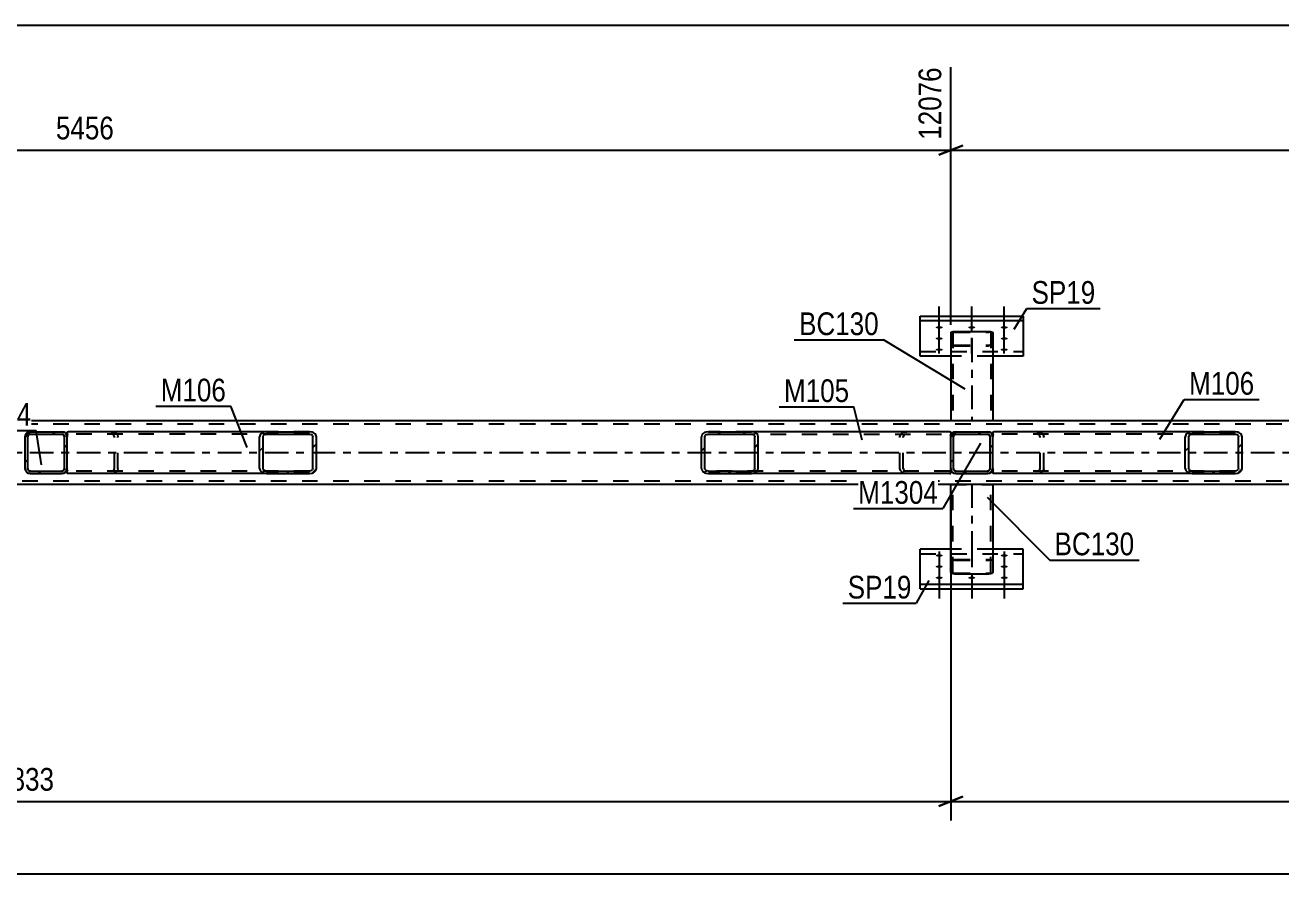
# Model space of a CAD drawing. Header units: millimetres. Extents: x -81 to 760, y -449 to 145.
# Drawn here: x 335.8 to 494, y -303.7 to -196.7 of the extents above; entities that cross this region are included whole.
import ezdxf

# ---------------------------------------------------------------- set-up
doc = ezdxf.new("R2010")
doc.units = ezdxf.units.MM
doc.linetypes.add('DXK_LINE_DOT2', pattern=[3.9198, 1.9599, -1.9599])
doc.linetypes.add('DXK_LINE_DOT3', pattern=[5.9187, 2.979, -0.9799, 0.9799, -0.9799])
doc.styles.add('Arial Narrow', font='ARIALN.TTF', dxfattribs={"height": 0.2})

# ---------------------------------------------------------------- blocks, each defined once
blk = doc.blocks.new('Part-122569792-1457 - 1376')
at = {"linetype": 'Continuous'}
h = blk.add_hatch(dxfattribs=at)
h.set_pattern_fill('', scale=0.7, style=0, pattern_type=0)
h.set_pattern_definition([(45, (488.6023, -253.188), (-1.57154, 1.57154), [])])
h.paths.add_polyline_path([(488.27, -253.24), (488.6, -253.19), (488.88, -253.05), (489.07, -252.84), (489.14, -252.6), (489.14, -248.6), (489.07, -248.35), (488.88, -248.14), (488.6, -248.01), (488.27, -247.96), (482.85, -247.96), (482.52, -248.01), (482.24, -248.14), (482.05, -248.35), (481.98, -248.6), (481.98, -252.6), (482.05, -252.84), (482.24, -253.05), (482.52, -253.19), (482.85, -253.24)])
h.paths.add_polyline_path([(482.68, -252.89), (482.54, -252.82), (482.45, -252.72), (482.42, -252.6), (482.42, -248.6), (482.45, -248.47), (482.54, -248.37), (482.68, -248.3), (482.85, -248.28), (488.27, -248.28), (488.44, -248.3), (488.58, -248.37), (488.67, -248.47), (488.7, -248.6), (488.7, -252.6), (488.67, -252.72), (488.58, -252.82), (488.44, -252.89), (488.27, -252.92), (482.85, -252.92)])
at = {"color": 2, "linetype": 'Continuous'}
for p, q in [((457.71, -247.98), (457.85, -247.96)), ((457.71, -247.98), (457.71, -248.6)), ((482.85, -247.96), (457.85, -247.96)), ((482.05, -248.35), (481.98, -248.6)), ((482.85, -247.96), (482.52, -248.01)), ((482.68, -248.3), (482.85, -248.28)), ((482.85, -247.96), (488.27, -247.96)), ((482.85, -248.28), (488.27, -248.28)), ((488.6, -248.01), (488.27, -247.96)), ((488.27, -248.28), (488.44, -248.3)), ((489.14, -248.6), (489.07, -248.35)), ((481.98, -252.6), (481.98, -248.6)), ((482.42, -248.6), (482.45, -248.47)), ((482.42, -252.6), (482.42, -248.6)), ((488.67, -248.47), (488.7, -248.6)), ((488.7, -252.6), (488.7, -248.6)), ((489.14, -252.6), (489.14, -248.6)), ((457.71, -252.6), (457.71, -253.05)), ((457.71, -253.05), (457.71, -253.19)), ((457.71, -253.22), (457.71, -253.19)), ((457.85, -253.24), (457.71, -253.22)), ((481.98, -252.6), (482.05, -252.84)), ((482.45, -252.72), (482.42, -252.6)), ((482.52, -253.19), (482.85, -253.24)), ((482.85, -252.92), (482.68, -252.89)), ((482.85, -252.92), (488.27, -252.92)), ((488.44, -252.89), (488.27, -252.92)), ((488.27, -253.24), (488.6, -253.19)), ((488.7, -252.6), (488.67, -252.72)), ((489.07, -252.84), (489.14, -252.6)), ((482.85, -253.24), (457.85, -253.24)), ((482.85, -253.24), (488.27, -253.24))]:
    blk.add_line(p, q, dxfattribs=at)
at = {"color": 7, "linetype": 'DXK_LINE_DOT2'}
for p, q in [((457.71, -248.3), (457.71, -247.98)), ((457.85, -248.28), (457.71, -248.3)), ((488.27, -248.28), (457.85, -248.28)), ((463.27, -247.96), (463.6, -248.01)), ((463.44, -248.3), (463.27, -248.28)), ((464.07, -248.35), (464.14, -248.6)), ((488.27, -247.96), (482.85, -247.96)), ((457.71, -253.05), (457.71, -248.6)), ((463.7, -248.6), (463.67, -248.47)), ((463.7, -252.6), (463.7, -248.6)), ((464.14, -252.6), (464.14, -248.6)), ((457.85, -252.92), (457.71, -252.9)), ((488.27, -252.92), (457.85, -252.92)), ((463.27, -252.92), (463.44, -252.89)), ((463.6, -253.19), (463.27, -253.24)), ((463.67, -252.72), (463.7, -252.6)), ((464.14, -252.6), (464.07, -252.84)), ((488.27, -253.24), (482.85, -253.24))]:
    blk.add_line(p, q, dxfattribs=at)
for centre, radius, start, end in [((463.33, -248.68), 0.396, 31.978, 75.1661), ((463.4, -248.77), 0.792, 31.978, 75.1661), ((463.33, -252.51), 0.396, 284.8339, 328.022), ((463.4, -252.42), 0.792, 284.8339, 328.022)]:
    blk.add_arc(centre, radius, start, end, dxfattribs=at)
at = {"color": 2, "linetype": 'Continuous'}
for centre, radius, start, end in [((482.72, -248.77), 0.792, 104.8339, 148.022), ((482.79, -248.68), 0.396, 104.8339, 148.022), ((488.33, -248.68), 0.396, 31.978, 75.1661), ((488.4, -248.77), 0.792, 31.978, 75.1661), ((482.72, -252.42), 0.792, 211.978, 255.1661), ((482.79, -252.51), 0.396, 211.978, 255.1661), ((488.33, -252.51), 0.396, 284.8339, 328.022), ((488.4, -252.42), 0.792, 284.8339, 328.022)]:
    blk.add_arc(centre, radius, start, end, dxfattribs=at)
blk = doc.blocks.new('Part-122569792-1463 - 1376')
at = {"linetype": 'Continuous'}
h = blk.add_hatch(dxfattribs=at)
h.set_pattern_fill('', scale=0.7, style=0, pattern_type=0)
h.set_pattern_definition([(45, (371.9355, -253.188), (-1.57154, 1.57154), [])])
h.paths.add_polyline_path([(371.6, -253.24), (371.94, -253.19), (372.22, -253.05), (372.4, -252.84), (372.47, -252.6), (372.47, -248.6), (372.4, -248.35), (372.22, -248.14), (371.94, -248.01), (371.6, -247.96), (366.18, -247.96), (365.85, -248.01), (365.57, -248.14), (365.38, -248.35), (365.32, -248.6), (365.32, -252.6), (365.38, -252.84), (365.57, -253.05), (365.85, -253.19), (366.18, -253.24)])
h.paths.add_polyline_path([(366.02, -252.89), (365.88, -252.82), (365.78, -252.72), (365.75, -252.6), (365.75, -248.6), (365.78, -248.47), (365.88, -248.37), (366.02, -248.3), (366.18, -248.28), (371.6, -248.28), (371.77, -248.3), (371.91, -248.37), (372, -248.47), (372.04, -248.6), (372.04, -252.6), (372, -252.72), (371.91, -252.82), (371.77, -252.89), (371.6, -252.92), (366.18, -252.92)])
at = {"color": 2, "linetype": 'Continuous'}
for p, q in [((341.05, -247.98), (341.18, -247.96)), ((341.05, -247.98), (341.05, -248.6)), ((366.18, -247.96), (341.18, -247.96)), ((365.38, -248.35), (365.32, -248.6)), ((366.18, -247.96), (365.85, -248.01)), ((366.02, -248.3), (366.18, -248.28)), ((366.18, -247.96), (371.6, -247.96)), ((366.18, -248.28), (371.6, -248.28)), ((371.94, -248.01), (371.6, -247.96)), ((371.6, -248.28), (371.77, -248.3)), ((372.47, -248.6), (372.4, -248.35)), ((365.32, -252.6), (365.32, -248.6)), ((365.75, -248.6), (365.78, -248.47)), ((365.75, -252.6), (365.75, -248.6)), ((372, -248.47), (372.04, -248.6)), ((372.04, -252.6), (372.04, -248.6)), ((372.47, -252.6), (372.47, -248.6)), ((341.05, -253.19), (341.05, -252.6)), ((341.05, -253.22), (341.05, -253.19)), ((341.18, -253.24), (341.05, -253.22)), ((365.32, -252.6), (365.38, -252.84)), ((365.78, -252.72), (365.75, -252.6)), ((365.85, -253.19), (366.18, -253.24)), ((366.18, -252.92), (366.02, -252.89)), ((366.18, -252.92), (371.6, -252.92)), ((371.77, -252.89), (371.6, -252.92)), ((371.6, -253.24), (371.94, -253.19)), ((372.04, -252.6), (372, -252.72)), ((372.4, -252.84), (372.47, -252.6)), ((366.18, -253.24), (341.18, -253.24)), ((366.18, -253.24), (371.6, -253.24))]:
    blk.add_line(p, q, dxfattribs=at)
at = {"color": 7, "linetype": 'DXK_LINE_DOT2'}
for p, q in [((341.05, -248.3), (341.05, -247.98)), ((341.18, -248.28), (341.05, -248.3)), ((371.6, -248.28), (341.18, -248.28)), ((346.6, -247.96), (346.93, -248.01)), ((346.77, -248.3), (346.6, -248.28)), ((347.4, -248.35), (347.47, -248.6)), ((371.6, -247.96), (366.18, -247.96)), ((341.05, -253.05), (341.05, -248.6)), ((347.04, -248.6), (347, -248.47)), ((347.04, -252.6), (347.04, -248.6)), ((347.47, -252.6), (347.47, -248.6)), ((341.18, -252.92), (341.05, -252.9)), ((371.6, -252.92), (341.18, -252.92)), ((346.6, -252.92), (346.77, -252.89)), ((346.93, -253.19), (346.6, -253.24)), ((347, -252.72), (347.04, -252.6)), ((347.47, -252.6), (347.4, -252.84)), ((371.6, -253.24), (366.18, -253.24))]:
    blk.add_line(p, q, dxfattribs=at)
for centre, radius, start, end in [((346.67, -248.68), 0.396, 31.978, 75.1661), ((346.73, -248.77), 0.792, 31.978, 75.1661), ((346.67, -252.51), 0.396, 284.8339, 328.022), ((346.73, -252.42), 0.792, 284.8339, 328.022)]:
    blk.add_arc(centre, radius, start, end, dxfattribs=at)
at = {"color": 2, "linetype": 'Continuous'}
for centre, radius, start, end in [((366.05, -248.77), 0.792, 104.8339, 148.022), ((366.12, -248.68), 0.396, 104.8339, 148.022), ((371.67, -248.68), 0.396, 31.978, 75.1661), ((371.73, -248.77), 0.792, 31.978, 75.1661), ((366.05, -252.42), 0.792, 211.978, 255.1661), ((366.12, -252.51), 0.396, 211.978, 255.1661), ((371.67, -252.51), 0.396, 284.8339, 328.022), ((371.73, -252.42), 0.792, 284.8339, 328.022)]:
    blk.add_arc(centre, radius, start, end, dxfattribs=at)
blk = doc.blocks.new('Bolt-122569792-1399 - 1376')
at = {"linetype": 'Continuous'}
for points in [[(450.97, -234.67), (451.06, -234.67), (451.15, -234.68), (451.23, -234.7), (451.3, -234.72), (451.35, -234.75), (451.39, -234.77), (451.41, -234.81), (451.41, -234.84), (451.39, -234.87), (451.35, -234.9), (451.3, -234.92), (451.23, -234.94), (451.15, -234.96), (451.06, -234.97), (450.97, -234.97), (450.88, -234.97), (450.79, -234.96), (450.71, -234.94), (450.65, -234.92), (450.59, -234.9), (450.55, -234.87), (450.53, -234.84), (450.53, -234.81), (450.55, -234.77), (450.59, -234.75), (450.65, -234.72), (450.71, -234.7), (450.79, -234.68), (450.88, -234.67)], [(455.07, -234.67), (455.16, -234.67), (455.25, -234.68), (455.33, -234.7), (455.4, -234.72), (455.45, -234.75), (455.49, -234.77), (455.51, -234.81), (455.51, -234.84), (455.49, -234.87), (455.45, -234.9), (455.4, -234.92), (455.33, -234.94), (455.25, -234.96), (455.16, -234.97), (455.07, -234.97), (454.98, -234.97), (454.89, -234.96), (454.81, -234.94), (454.75, -234.92), (454.69, -234.9), (454.65, -234.87), (454.63, -234.84), (454.63, -234.81), (454.65, -234.77), (454.69, -234.75), (454.75, -234.72), (454.81, -234.7), (454.89, -234.68), (454.98, -234.67)], [(459.17, -234.67), (459.26, -234.67), (459.35, -234.68), (459.43, -234.7), (459.5, -234.72), (459.55, -234.75), (459.59, -234.77), (459.61, -234.81), (459.61, -234.84), (459.59, -234.87), (459.55, -234.9), (459.5, -234.92), (459.43, -234.94), (459.35, -234.96), (459.26, -234.97), (459.17, -234.97), (459.08, -234.97), (458.99, -234.96), (458.91, -234.94), (458.85, -234.92), (458.79, -234.9), (458.75, -234.87), (458.73, -234.84), (458.73, -234.81), (458.75, -234.77), (458.79, -234.75), (458.85, -234.72), (458.91, -234.7), (458.99, -234.68), (459.08, -234.67)], [(450.97, -236.07), (451.06, -236.08), (451.15, -236.09), (451.23, -236.1), (451.3, -236.12), (451.35, -236.15), (451.39, -236.18), (451.41, -236.21), (451.41, -236.24), (451.39, -236.27), (451.35, -236.3), (451.3, -236.32), (451.23, -236.35), (451.15, -236.36), (451.06, -236.37), (450.97, -236.37), (450.88, -236.37), (450.79, -236.36), (450.71, -236.35), (450.65, -236.32), (450.59, -236.3), (450.55, -236.27), (450.53, -236.24), (450.53, -236.21), (450.55, -236.18), (450.59, -236.15), (450.65, -236.12), (450.71, -236.1), (450.79, -236.09), (450.88, -236.08)], [(459.17, -236.07), (459.26, -236.08), (459.35, -236.09), (459.43, -236.1), (459.5, -236.12), (459.55, -236.15), (459.59, -236.18), (459.61, -236.21), (459.61, -236.24), (459.59, -236.27), (459.55, -236.3), (459.5, -236.32), (459.43, -236.35), (459.35, -236.36), (459.26, -236.37), (459.17, -236.37), (459.08, -236.37), (458.99, -236.36), (458.91, -236.35), (458.85, -236.32), (458.79, -236.3), (458.75, -236.27), (458.73, -236.24), (458.73, -236.21), (458.75, -236.18), (458.79, -236.15), (458.85, -236.12), (458.91, -236.1), (458.99, -236.09), (459.08, -236.08)], [(450.97, -237.48), (451.06, -237.48), (451.15, -237.49), (451.23, -237.5), (451.3, -237.52), (451.35, -237.55), (451.39, -237.58), (451.41, -237.61), (451.41, -237.64), (451.39, -237.67), (451.35, -237.7), (451.3, -237.73), (451.23, -237.75), (451.15, -237.76), (451.06, -237.77), (450.97, -237.78), (450.88, -237.77), (450.79, -237.76), (450.71, -237.75), (450.65, -237.73), (450.59, -237.7), (450.55, -237.67), (450.53, -237.64), (450.53, -237.61), (450.55, -237.58), (450.59, -237.55), (450.65, -237.52), (450.71, -237.5), (450.79, -237.49), (450.88, -237.48)], [(459.17, -237.48), (459.26, -237.48), (459.35, -237.49), (459.43, -237.5), (459.5, -237.52), (459.55, -237.55), (459.59, -237.58), (459.61, -237.61), (459.61, -237.64), (459.59, -237.67), (459.55, -237.7), (459.5, -237.73), (459.43, -237.75), (459.35, -237.76), (459.26, -237.77), (459.17, -237.78), (459.08, -237.77), (458.99, -237.76), (458.91, -237.75), (458.85, -237.73), (458.79, -237.7), (458.75, -237.67), (458.73, -237.64), (458.73, -237.61), (458.75, -237.58), (458.79, -237.55), (458.85, -237.52), (458.91, -237.5), (458.99, -237.49), (459.08, -237.48)]]:
    blk.add_hatch(color=1, dxfattribs=at).paths.add_polyline_path(points)
at = {"color": 1, "linetype": 'Continuous'}
for p, q in [((450.97, -235.31), (450.97, -232.19)), ((455.07, -235.31), (455.07, -232.19)), ((459.17, -235.31), (459.17, -232.19)), ((450.97, -236.71), (450.97, -233.59)), ((459.17, -236.71), (459.17, -233.59)), ((450.97, -238.11), (450.97, -234.99)), ((459.17, -238.11), (459.17, -234.99))]:
    blk.add_line(p, q, dxfattribs=at)
at = {"color": 1, "linetype": 'DXK_LINE_DOT2'}
blk.add_line((455.07, -238.11), (455.07, -234.99), dxfattribs=at)
blk = doc.blocks.new('Bolt-122569792-1402 - 1376')
at = {"linetype": 'Continuous'}
for points in [[(450.97, -263.72), (450.88, -263.72), (450.79, -263.71), (450.71, -263.69), (450.65, -263.67), (450.59, -263.64), (450.55, -263.61), (450.53, -263.58), (450.53, -263.55), (450.55, -263.52), (450.59, -263.49), (450.65, -263.47), (450.71, -263.45), (450.79, -263.43), (450.88, -263.42), (450.97, -263.42), (451.06, -263.42), (451.15, -263.43), (451.23, -263.45), (451.3, -263.47), (451.35, -263.49), (451.39, -263.52), (451.41, -263.55), (451.41, -263.58), (451.39, -263.61), (451.35, -263.64), (451.3, -263.67), (451.23, -263.69), (451.15, -263.71), (451.06, -263.72)], [(459.17, -263.72), (459.08, -263.72), (458.99, -263.71), (458.91, -263.69), (458.85, -263.67), (458.79, -263.64), (458.75, -263.61), (458.73, -263.58), (458.73, -263.55), (458.75, -263.52), (458.79, -263.49), (458.85, -263.47), (458.91, -263.45), (458.99, -263.43), (459.08, -263.42), (459.17, -263.42), (459.26, -263.42), (459.35, -263.43), (459.43, -263.45), (459.5, -263.47), (459.55, -263.49), (459.59, -263.52), (459.61, -263.55), (459.61, -263.58), (459.59, -263.61), (459.55, -263.64), (459.5, -263.67), (459.43, -263.69), (459.35, -263.71), (459.26, -263.72)], [(450.97, -265.12), (450.88, -265.12), (450.79, -265.11), (450.71, -265.09), (450.65, -265.07), (450.59, -265.05), (450.55, -265.02), (450.53, -264.99), (450.53, -264.95), (450.55, -264.92), (450.59, -264.89), (450.65, -264.87), (450.71, -264.85), (450.79, -264.83), (450.88, -264.82), (450.97, -264.82), (451.06, -264.82), (451.15, -264.83), (451.23, -264.85), (451.3, -264.87), (451.35, -264.89), (451.39, -264.92), (451.41, -264.95), (451.41, -264.99), (451.39, -265.02), (451.35, -265.05), (451.3, -265.07), (451.23, -265.09), (451.15, -265.11), (451.06, -265.12)], [(459.17, -265.12), (459.08, -265.12), (458.99, -265.11), (458.91, -265.09), (458.85, -265.07), (458.79, -265.05), (458.75, -265.02), (458.73, -264.99), (458.73, -264.95), (458.75, -264.92), (458.79, -264.89), (458.85, -264.87), (458.91, -264.85), (458.99, -264.83), (459.08, -264.82), (459.17, -264.82), (459.26, -264.82), (459.35, -264.83), (459.43, -264.85), (459.5, -264.87), (459.55, -264.89), (459.59, -264.92), (459.61, -264.95), (459.61, -264.99), (459.59, -265.02), (459.55, -265.05), (459.5, -265.07), (459.43, -265.09), (459.35, -265.11), (459.26, -265.12)], [(450.97, -266.52), (450.88, -266.52), (450.79, -266.51), (450.71, -266.49), (450.65, -266.47), (450.59, -266.45), (450.55, -266.42), (450.53, -266.39), (450.53, -266.36), (450.55, -266.33), (450.59, -266.3), (450.65, -266.27), (450.71, -266.25), (450.79, -266.23), (450.88, -266.23), (450.97, -266.22), (451.06, -266.23), (451.15, -266.23), (451.23, -266.25), (451.3, -266.27), (451.35, -266.3), (451.39, -266.33), (451.41, -266.36), (451.41, -266.39), (451.39, -266.42), (451.35, -266.45), (451.3, -266.47), (451.23, -266.49), (451.15, -266.51), (451.06, -266.52)], [(455.07, -266.52), (454.98, -266.52), (454.89, -266.51), (454.81, -266.49), (454.75, -266.47), (454.69, -266.45), (454.65, -266.42), (454.63, -266.39), (454.63, -266.36), (454.65, -266.33), (454.69, -266.3), (454.75, -266.27), (454.81, -266.25), (454.89, -266.23), (454.98, -266.23), (455.07, -266.22), (455.16, -266.23), (455.25, -266.23), (455.33, -266.25), (455.4, -266.27), (455.45, -266.3), (455.49, -266.33), (455.51, -266.36), (455.51, -266.39), (455.49, -266.42), (455.45, -266.45), (455.4, -266.47), (455.33, -266.49), (455.25, -266.51), (455.16, -266.52)], [(459.17, -266.52), (459.08, -266.52), (458.99, -266.51), (458.91, -266.49), (458.85, -266.47), (458.79, -266.45), (458.75, -266.42), (458.73, -266.39), (458.73, -266.36), (458.75, -266.33), (458.79, -266.3), (458.85, -266.27), (458.91, -266.25), (458.99, -266.23), (459.08, -266.23), (459.17, -266.22), (459.26, -266.23), (459.35, -266.23), (459.43, -266.25), (459.5, -266.27), (459.55, -266.3), (459.59, -266.33), (459.61, -266.36), (459.61, -266.39), (459.59, -266.42), (459.55, -266.45), (459.5, -266.47), (459.43, -266.49), (459.35, -266.51), (459.26, -266.52)]]:
    blk.add_hatch(color=1, dxfattribs=at).paths.add_polyline_path(points)
at = {"color": 1, "linetype": 'Continuous'}
for p, q in [((450.97, -263.08), (450.97, -266.2)), ((459.17, -263.08), (459.17, -266.2)), ((450.97, -264.48), (450.97, -267.6)), ((459.17, -264.48), (459.17, -267.6)), ((450.97, -265.88), (450.97, -269)), ((455.07, -265.88), (455.07, -269)), ((459.17, -265.88), (459.17, -269))]:
    blk.add_line(p, q, dxfattribs=at)
at = {"color": 1, "linetype": 'DXK_LINE_DOT2'}
blk.add_line((455.07, -263.08), (455.07, -266.2), dxfattribs=at)
blk = doc.blocks.new('Part-122569792-1432 - 1376')
at = {"linetype": 'Continuous'}
h = blk.add_hatch(dxfattribs=at)
h.set_pattern_fill('', scale=0.7, style=0, pattern_type=0)
h.set_pattern_definition([(45, (427.6279, -253.188), (-1.57154, 1.57154), [])])
h.paths.add_polyline_path([(427.3, -253.24), (427.63, -253.19), (427.91, -253.05), (428.1, -252.84), (428.16, -252.6), (428.16, -248.6), (428.1, -248.35), (427.91, -248.14), (427.63, -248.01), (427.3, -247.96), (421.88, -247.96), (421.54, -248.01), (421.26, -248.14), (421.07, -248.35), (421.01, -248.6), (421.01, -252.6), (421.07, -252.84), (421.26, -253.05), (421.54, -253.19), (421.88, -253.24)])
h.paths.add_polyline_path([(421.71, -252.89), (421.57, -252.82), (421.48, -252.72), (421.44, -252.6), (421.44, -248.6), (421.48, -248.47), (421.57, -248.37), (421.71, -248.3), (421.88, -248.28), (427.3, -248.28), (427.46, -248.3), (427.6, -248.37), (427.7, -248.47), (427.73, -248.6), (427.73, -252.6), (427.7, -252.72), (427.6, -252.82), (427.46, -252.89), (427.3, -252.92), (421.88, -252.92)])
at = {"color": 2, "linetype": 'Continuous'}
for p, q in [((421.07, -248.35), (421.01, -248.6)), ((421.88, -247.96), (421.54, -248.01)), ((421.71, -248.3), (421.88, -248.28)), ((421.88, -247.96), (427.3, -247.96)), ((421.88, -248.28), (427.3, -248.28)), ((452.3, -247.96), (427.3, -247.96)), ((427.63, -248.01), (427.3, -247.96)), ((427.3, -248.28), (427.46, -248.3)), ((428.16, -248.6), (428.1, -248.35)), ((452.3, -247.96), (452.43, -247.98)), ((452.43, -247.98), (452.43, -248.01)), ((452.43, -248.01), (452.43, -248.14)), ((452.43, -248.14), (452.43, -248.6)), ((421.01, -252.6), (421.01, -248.6)), ((421.44, -248.6), (421.48, -248.47)), ((421.44, -252.6), (421.44, -248.6)), ((427.7, -248.47), (427.73, -248.6)), ((427.73, -252.6), (427.73, -248.6)), ((428.16, -252.6), (428.16, -248.6)), ((421.01, -252.6), (421.07, -252.84)), ((421.48, -252.72), (421.44, -252.6)), ((421.54, -253.19), (421.88, -253.24)), ((421.88, -252.92), (421.71, -252.89)), ((421.88, -252.92), (427.3, -252.92)), ((427.46, -252.89), (427.3, -252.92)), ((427.3, -253.24), (427.63, -253.19)), ((427.73, -252.6), (427.7, -252.72)), ((428.1, -252.84), (428.16, -252.6)), ((452.3, -253.24), (452.43, -253.22)), ((452.43, -253.22), (452.43, -252.6)), ((421.88, -253.24), (427.3, -253.24)), ((452.3, -253.24), (427.3, -253.24))]:
    blk.add_line(p, q, dxfattribs=at)
at = {"color": 7, "linetype": 'DXK_LINE_DOT2'}
for p, q in [((427.3, -247.96), (421.88, -247.96)), ((421.88, -248.28), (452.3, -248.28)), ((446.01, -248.6), (446.08, -248.35)), ((446.55, -248.01), (446.88, -247.96)), ((446.88, -248.28), (446.71, -248.3)), ((452.3, -248.28), (452.43, -248.3)), ((452.43, -248.14), (452.43, -248.3)), ((452.43, -252.6), (452.43, -248.35)), ((446.01, -252.6), (446.01, -248.6)), ((446.48, -248.47), (446.44, -248.6)), ((446.44, -252.6), (446.44, -248.6)), ((452.3, -252.92), (421.88, -252.92)), ((446.08, -252.84), (446.01, -252.6)), ((446.44, -252.6), (446.48, -252.72)), ((446.88, -253.24), (446.55, -253.19)), ((446.71, -252.89), (446.88, -252.92)), ((452.3, -252.92), (452.43, -252.9)), ((427.3, -253.24), (421.88, -253.24))]:
    blk.add_line(p, q, dxfattribs=at)
at = {"color": 2, "linetype": 'Continuous'}
for centre, radius, start, end in [((421.75, -248.77), 0.792, 104.8339, 148.022), ((421.81, -248.68), 0.396, 104.8339, 148.022), ((427.36, -248.68), 0.396, 31.978, 75.1661), ((427.43, -248.77), 0.792, 31.978, 75.1661), ((421.75, -252.42), 0.792, 211.978, 255.1661), ((421.81, -252.51), 0.396, 211.978, 255.1661), ((427.36, -252.51), 0.396, 284.8339, 328.022), ((427.43, -252.42), 0.792, 284.8339, 328.022)]:
    blk.add_arc(centre, radius, start, end, dxfattribs=at)
at = {"color": 7, "linetype": 'DXK_LINE_DOT2'}
for centre, radius, start, end in [((446.75, -248.77), 0.792, 104.8339, 148.022), ((446.81, -248.68), 0.396, 104.8339, 148.022), ((446.75, -252.42), 0.792, 211.978, 255.1661), ((446.81, -252.51), 0.396, 211.978, 255.1661)]:
    blk.add_arc(centre, radius, start, end, dxfattribs=at)
blk = doc.blocks.new('Part-122569792-1641 - 1376')
at = {"color": 2, "linetype": 'Continuous'}
for p, q in [((452.43, -235.48), (452.47, -235.42)), ((452.43, -235.48), (452.43, -246.6)), ((452.47, -235.42), (452.57, -235.37)), ((452.57, -235.37), (452.73, -235.33)), ((452.73, -235.33), (452.91, -235.32)), ((452.91, -235.32), (457.23, -235.32)), ((457.23, -235.32), (457.42, -235.33)), ((457.42, -235.33), (457.57, -235.37)), ((457.57, -235.37), (457.68, -235.42)), ((457.68, -235.42), (457.71, -235.48)), ((457.71, -235.48), (457.71, -246.6))]:
    blk.add_line(p, q, dxfattribs=at)
at = {"color": 7, "linetype": 'DXK_LINE_DOT2'}
for p, q in [((452.69, -235.45), (452.67, -235.48)), ((452.67, -235.48), (452.67, -246.6)), ((452.74, -235.43), (452.69, -235.45)), ((452.82, -235.41), (452.74, -235.43)), ((452.91, -235.4), (452.82, -235.41)), ((452.91, -235.4), (457.23, -235.4)), ((457.32, -235.41), (457.23, -235.4)), ((457.4, -235.43), (457.32, -235.41)), ((457.45, -235.45), (457.4, -235.43)), ((457.47, -235.48), (457.45, -235.45)), ((457.47, -235.48), (457.47, -246.6)), ((452.47, -237.02), (452.43, -236.96)), ((452.57, -237.08), (452.47, -237.02)), ((452.73, -237.11), (452.57, -237.08)), ((452.67, -236.96), (452.69, -236.99)), ((452.69, -236.99), (452.74, -237.02)), ((452.91, -237.13), (452.73, -237.11)), ((452.74, -237.02), (452.82, -237.04)), ((452.82, -237.04), (452.91, -237.04)), ((452.91, -237.04), (457.23, -237.04)), ((452.91, -237.13), (457.23, -237.13)), ((457.23, -237.04), (457.32, -237.04)), ((457.42, -237.11), (457.23, -237.13)), ((457.32, -237.04), (457.4, -237.02)), ((457.4, -237.02), (457.42, -237.01)), ((457.42, -237.01), (457.45, -236.99)), ((457.57, -237.08), (457.42, -237.11)), ((457.45, -236.99), (457.47, -236.96)), ((457.68, -237.02), (457.57, -237.08)), ((457.71, -236.96), (457.68, -237.02)), ((457.71, -246.6), (452.43, -246.6))]:
    blk.add_line(p, q, dxfattribs=at)
at = {"color": 7, "linetype": 'DXK_LINE_DOT3'}
blk.add_line((455.07, -236.22), (455.07, -246.6), dxfattribs=at)
blk = doc.blocks.new('Part-122569792-1629 - 1376')
at = {"color": 2, "linetype": 'Continuous'}
for p, q in [((448.57, -238.45), (448.57, -233.4)), ((448.57, -233.4), (461.57, -233.4)), ((461.57, -234), (448.57, -234)), ((461.57, -233.4), (461.57, -238.45)), ((452.43, -238.45), (448.57, -238.45)), ((461.57, -238.45), (457.71, -238.45))]:
    blk.add_line(p, q, dxfattribs=at)
at = {"color": 7, "linetype": 'DXK_LINE_DOT2'}
for p, q in [((448.57, -237.85), (461.57, -237.85)), ((457.71, -238.45), (452.43, -238.45))]:
    blk.add_line(p, q, dxfattribs=at)
blk = doc.blocks.new('Part-122569792-1636 - 1376')
at = {"color": 2, "linetype": 'Continuous'}
for p, q in [((448.57, -267.79), (448.57, -262.75)), ((452.43, -262.75), (448.57, -262.75)), ((461.57, -262.75), (457.71, -262.75)), ((461.57, -267.79), (461.57, -262.75)), ((448.57, -267.19), (461.57, -267.19)), ((448.57, -267.79), (461.57, -267.79))]:
    blk.add_line(p, q, dxfattribs=at)
at = {"color": 7, "linetype": 'DXK_LINE_DOT2'}
for p, q in [((448.57, -263.35), (461.57, -263.35)), ((457.71, -262.75), (452.43, -262.75))]:
    blk.add_line(p, q, dxfattribs=at)
blk = doc.blocks.new('Part-122569792-1700 - 1376')
at = {"color": 2, "linetype": 'Continuous'}
for p, q in [((580.38, -246.6), (-25.79, -246.6)), ((580.38, -254.6), (-25.79, -254.6))]:
    blk.add_line(p, q, dxfattribs=at)
at = {"color": 7, "linetype": 'DXK_LINE_DOT2'}
for p, q in [((580.38, -247), (-30.59, -247)), ((580.38, -254.2), (-30.59, -254.2))]:
    blk.add_line(p, q, dxfattribs=at)
at = {"color": 7, "linetype": 'DXK_LINE_DOT3'}
blk.add_line((-30.59, -250.6), (580.38, -250.6), dxfattribs=at)
blk = doc.blocks.new('Part-122569792-1720 - 1376')
at = {"color": 2, "linetype": 'Continuous'}
for p, q in [((452.43, -265.71), (452.43, -254.6)), ((457.71, -254.6), (457.71, -265.71)), ((452.47, -265.77), (452.43, -265.71)), ((452.57, -265.83), (452.47, -265.77)), ((452.73, -265.86), (452.57, -265.83)), ((452.91, -265.87), (452.73, -265.86)), ((452.91, -265.87), (457.23, -265.87)), ((457.42, -265.86), (457.23, -265.87)), ((457.57, -265.83), (457.42, -265.86)), ((457.68, -265.77), (457.57, -265.83)), ((457.71, -265.71), (457.68, -265.77))]:
    blk.add_line(p, q, dxfattribs=at)
at = {"color": 7, "linetype": 'DXK_LINE_DOT2'}
for p, q in [((452.43, -254.6), (457.71, -254.6)), ((452.67, -265.71), (452.67, -254.6)), ((457.47, -265.71), (457.47, -254.6)), ((452.43, -264.23), (452.47, -264.17)), ((452.47, -264.17), (452.57, -264.12)), ((452.57, -264.12), (452.73, -264.08)), ((452.69, -264.2), (452.67, -264.23)), ((452.74, -264.17), (452.69, -264.2)), ((452.73, -264.08), (452.91, -264.07)), ((452.82, -264.16), (452.74, -264.17)), ((452.91, -264.15), (452.82, -264.16)), ((452.91, -264.07), (457.23, -264.07)), ((452.91, -264.15), (457.23, -264.15)), ((457.23, -264.07), (457.42, -264.08)), ((457.32, -264.16), (457.23, -264.15)), ((457.4, -264.17), (457.32, -264.16)), ((457.4, -264.17), (457.42, -264.18)), ((457.42, -264.08), (457.57, -264.12)), ((457.42, -264.18), (457.45, -264.2)), ((457.47, -264.23), (457.45, -264.2)), ((457.57, -264.12), (457.68, -264.17)), ((457.68, -264.17), (457.71, -264.23)), ((452.67, -265.71), (452.69, -265.74)), ((452.69, -265.74), (452.74, -265.77)), ((452.74, -265.77), (452.82, -265.78)), ((452.82, -265.78), (452.91, -265.79)), ((452.91, -265.79), (457.23, -265.79)), ((457.23, -265.79), (457.32, -265.78)), ((457.32, -265.78), (457.4, -265.77)), ((457.4, -265.77), (457.45, -265.74)), ((457.45, -265.74), (457.47, -265.71))]:
    blk.add_line(p, q, dxfattribs=at)
at = {"color": 7, "linetype": 'DXK_LINE_DOT3'}
blk.add_line((455.07, -254.6), (455.07, -264.97), dxfattribs=at)
blk = doc.blocks.new('Part-122569792-1742 - 1376')
at = {"linetype": 'Continuous'}
h = blk.add_hatch(dxfattribs=at)
h.set_pattern_fill('', scale=0.7, style=0, pattern_type=0)
h.set_pattern_definition([(45, (457.3182, -253.188), (-1.57154, 1.57154), [])])
h.paths.add_polyline_path([(457.07, -253.24), (457.32, -253.19), (457.53, -253.05), (457.66, -252.84), (457.71, -252.6), (457.71, -248.6), (457.66, -248.35), (457.53, -248.14), (457.32, -248.01), (457.07, -247.96), (453.07, -247.96), (452.83, -248.01), (452.62, -248.14), (452.48, -248.35), (452.43, -248.6), (452.43, -252.6), (452.48, -252.84), (452.62, -253.05), (452.83, -253.19), (453.07, -253.24)])
h.paths.add_polyline_path([(452.95, -252.89), (452.85, -252.82), (452.78, -252.72), (452.75, -252.6), (452.75, -248.6), (452.78, -248.47), (452.85, -248.37), (452.95, -248.3), (453.07, -248.28), (457.07, -248.28), (457.2, -248.3), (457.3, -248.37), (457.37, -248.47), (457.39, -248.6), (457.39, -252.6), (457.37, -252.72), (457.3, -252.82), (457.2, -252.89), (457.07, -252.92), (453.07, -252.92)])
at = {"color": 7, "linetype": 'DXK_LINE_DOT2'}
for p, q in [((452.43, -248.6), (452.48, -248.35)), ((452.83, -248.01), (453.07, -247.96)), ((453.07, -248.28), (452.95, -248.3)), ((453.07, -247.96), (457.07, -247.96)), ((453.07, -248.28), (457.07, -248.28)), ((457.07, -247.96), (457.32, -248.01)), ((457.2, -248.3), (457.07, -248.28)), ((457.66, -248.35), (457.71, -248.6)), ((452.43, -252.6), (452.43, -248.6)), ((452.78, -248.47), (452.75, -248.6)), ((452.75, -252.6), (452.75, -248.6)), ((457.39, -248.6), (457.37, -248.47)), ((457.39, -252.6), (457.39, -248.6)), ((457.71, -252.6), (457.71, -248.6)), ((452.48, -252.84), (452.43, -252.6)), ((452.75, -252.6), (452.78, -252.72)), ((453.07, -253.24), (452.83, -253.19)), ((452.95, -252.89), (453.07, -252.92)), ((453.07, -252.92), (457.07, -252.92)), ((457.07, -252.92), (457.2, -252.89)), ((457.32, -253.19), (457.07, -253.24)), ((457.37, -252.72), (457.39, -252.6)), ((457.71, -252.6), (457.66, -252.84)), ((453.07, -253.24), (457.07, -253.24))]:
    blk.add_line(p, q, dxfattribs=at)
at = {"color": 2, "linetype": 'Continuous'}
for p, q in [((452.48, -248.35), (452.43, -248.6)), ((453.07, -247.96), (452.83, -248.01)), ((452.95, -248.3), (453.07, -248.28)), ((453.07, -247.96), (457.07, -247.96)), ((453.07, -248.28), (457.07, -248.28)), ((457.32, -248.01), (457.07, -247.96)), ((457.07, -248.28), (457.2, -248.3)), ((457.71, -248.6), (457.66, -248.35)), ((452.43, -252.6), (452.43, -248.6)), ((452.75, -248.6), (452.78, -248.47)), ((452.75, -252.6), (452.75, -248.6)), ((457.37, -248.47), (457.39, -248.6)), ((457.39, -252.6), (457.39, -248.6)), ((457.71, -252.6), (457.71, -248.6)), ((452.43, -252.6), (452.48, -252.84)), ((452.78, -252.72), (452.75, -252.6)), ((452.83, -253.19), (453.07, -253.24)), ((453.07, -252.92), (452.95, -252.89)), ((453.07, -252.92), (457.07, -252.92)), ((457.2, -252.89), (457.07, -252.92)), ((457.07, -253.24), (457.32, -253.19)), ((457.39, -252.6), (457.37, -252.72)), ((457.66, -252.84), (457.71, -252.6)), ((453.07, -253.24), (457.07, -253.24))]:
    blk.add_line(p, q, dxfattribs=at)
at = {"color": 7, "linetype": 'DXK_LINE_DOT2'}
for centre, radius, start, end in [((453.07, -248.6), 0.64, 112.5, 157.5), ((453.07, -248.6), 0.32, 112.5, 157.5), ((457.07, -248.6), 0.32, 22.5, 67.5), ((457.07, -248.6), 0.64, 22.5, 67.5), ((453.07, -252.6), 0.64, 202.5, 247.5), ((453.07, -252.6), 0.32, 202.5, 247.5), ((457.07, -252.6), 0.32, 292.5, 337.5), ((457.07, -252.6), 0.64, 292.5, 337.5)]:
    blk.add_arc(centre, radius, start, end, dxfattribs=at)
at = {"color": 2, "linetype": 'Continuous'}
for centre, radius, start, end in [((453.07, -248.6), 0.64, 112.5, 157.5), ((453.07, -248.6), 0.32, 112.5, 157.5), ((457.07, -248.6), 0.32, 22.5, 67.5), ((457.07, -248.6), 0.64, 22.5, 67.5), ((453.07, -252.6), 0.64, 202.5, 247.5), ((453.07, -252.6), 0.32, 202.5, 247.5), ((457.07, -252.6), 0.32, 292.5, 337.5), ((457.07, -252.6), 0.64, 292.5, 337.5)]:
    blk.add_arc(centre, radius, start, end, dxfattribs=at)
blk = doc.blocks.new('Part-122569792-1747 - 1376')
at = {"linetype": 'Continuous'}
h = blk.add_hatch(dxfattribs=at)
h.set_pattern_fill('', scale=0.7, style=0, pattern_type=0)
h.set_pattern_definition([(45, (340.6513, -253.188), (-1.57154, 1.57154), [])])
h.paths.add_polyline_path([(340.41, -253.24), (340.65, -253.19), (340.86, -253.05), (341, -252.84), (341.05, -252.6), (341.05, -248.6), (341, -248.35), (340.86, -248.14), (340.65, -248.01), (340.41, -247.96), (336.41, -247.96), (336.16, -248.01), (335.95, -248.14), (335.82, -248.35), (335.77, -248.6), (335.77, -252.6), (335.82, -252.84), (335.95, -253.05), (336.16, -253.19), (336.41, -253.24)])
h.paths.add_polyline_path([(336.28, -252.89), (336.18, -252.82), (336.11, -252.72), (336.09, -252.6), (336.09, -248.6), (336.11, -248.47), (336.18, -248.37), (336.28, -248.3), (336.41, -248.28), (340.41, -248.28), (340.53, -248.3), (340.63, -248.37), (340.7, -248.47), (340.73, -248.6), (340.73, -252.6), (340.7, -252.72), (340.63, -252.82), (340.53, -252.89), (340.41, -252.92), (336.41, -252.92)])
at = {"color": 7, "linetype": 'DXK_LINE_DOT2'}
for p, q in [((335.77, -248.6), (335.82, -248.35)), ((336.16, -248.01), (336.41, -247.96)), ((336.41, -248.28), (336.28, -248.3)), ((336.41, -247.96), (340.41, -247.96)), ((336.41, -248.28), (340.41, -248.28)), ((340.41, -247.96), (340.65, -248.01)), ((340.53, -248.3), (340.41, -248.28)), ((341, -248.35), (341.05, -248.6)), ((335.77, -252.6), (335.77, -248.6)), ((336.11, -248.47), (336.09, -248.6)), ((336.09, -252.6), (336.09, -248.6)), ((340.73, -248.6), (340.7, -248.47)), ((340.73, -252.6), (340.73, -248.6)), ((341.05, -252.6), (341.05, -248.6)), ((335.82, -252.84), (335.77, -252.6)), ((336.09, -252.6), (336.11, -252.72)), ((336.41, -253.24), (336.16, -253.19)), ((336.28, -252.89), (336.41, -252.92)), ((336.41, -252.92), (340.41, -252.92)), ((340.41, -252.92), (340.53, -252.89)), ((340.65, -253.19), (340.41, -253.24)), ((340.7, -252.72), (340.73, -252.6)), ((341.05, -252.6), (341, -252.84)), ((336.41, -253.24), (340.41, -253.24))]:
    blk.add_line(p, q, dxfattribs=at)
at = {"color": 2, "linetype": 'Continuous'}
for p, q in [((335.82, -248.35), (335.77, -248.6)), ((336.41, -247.96), (336.16, -248.01)), ((336.28, -248.3), (336.41, -248.28)), ((336.41, -247.96), (340.41, -247.96)), ((336.41, -248.28), (340.41, -248.28)), ((340.65, -248.01), (340.41, -247.96)), ((340.41, -248.28), (340.53, -248.3)), ((341.05, -248.6), (341, -248.35)), ((335.77, -252.6), (335.77, -248.6)), ((336.09, -248.6), (336.11, -248.47)), ((336.09, -252.6), (336.09, -248.6)), ((340.7, -248.47), (340.73, -248.6)), ((340.73, -252.6), (340.73, -248.6)), ((341.05, -252.6), (341.05, -248.6)), ((335.77, -252.6), (335.82, -252.84)), ((336.11, -252.72), (336.09, -252.6)), ((336.16, -253.19), (336.41, -253.24)), ((336.41, -252.92), (336.28, -252.89)), ((336.41, -252.92), (340.41, -252.92)), ((340.53, -252.89), (340.41, -252.92)), ((340.41, -253.24), (340.65, -253.19)), ((340.73, -252.6), (340.7, -252.72)), ((341, -252.84), (341.05, -252.6)), ((336.41, -253.24), (340.41, -253.24))]:
    blk.add_line(p, q, dxfattribs=at)
at = {"color": 7, "linetype": 'DXK_LINE_DOT2'}
for centre, radius, start, end in [((336.41, -248.6), 0.64, 112.5, 157.5), ((336.41, -248.6), 0.32, 112.5, 157.5), ((340.41, -248.6), 0.32, 22.5, 67.5), ((340.41, -248.6), 0.64, 22.5, 67.5), ((336.41, -252.6), 0.64, 202.5, 247.5), ((336.41, -252.6), 0.32, 202.5, 247.5), ((340.41, -252.6), 0.32, 292.5, 337.5), ((340.41, -252.6), 0.64, 292.5, 337.5)]:
    blk.add_arc(centre, radius, start, end, dxfattribs=at)
at = {"color": 2, "linetype": 'Continuous'}
for centre, radius, start, end in [((336.41, -248.6), 0.64, 112.5, 157.5), ((336.41, -248.6), 0.32, 112.5, 157.5), ((340.41, -248.6), 0.32, 22.5, 67.5), ((340.41, -248.6), 0.64, 22.5, 67.5), ((336.41, -252.6), 0.64, 202.5, 247.5), ((336.41, -252.6), 0.32, 202.5, 247.5), ((340.41, -252.6), 0.32, 292.5, 337.5), ((340.41, -252.6), 0.64, 292.5, 337.5)]:
    blk.add_arc(centre, radius, start, end, dxfattribs=at)
blk = doc.blocks.new('StraightDimension-122569792-1918 - 1376')
at = {"color": 7, "linetype": 'Continuous'}
for p, q in [((452.43, -234.48), (452.43, -202.03)), ((450.93, -213.07), (453.93, -211.87)), ((234.17, -212.47), (452.43, -212.47))]:
    blk.add_line(p, q, dxfattribs=at)
at = {"color": 0, "linetype": 'Continuous'}
blk.add_wipeout([(451.83, -201.43), (447.63, -201.43), (447.63, -211.77), (451.83, -211.77)], dxfattribs=at)
at = {"color": 0}
blk.add_wipeout([(347.56, -211.72), (347.56, -207.52), (339.05, -207.52), (339.05, -211.72)], dxfattribs=at)
at = {"color": 3, "linetype": 'Continuous', "style": 'Arial Narrow'}
blk.add_text('12076', height=2.863, rotation=90.0002, dxfattribs=at).set_placement((451.23, -211.17))
at = {"color": 3, "style": 'Arial Narrow'}
blk.add_text('5456', height=2.863, dxfattribs=at).set_placement((339.65, -211.12))
blk = doc.blocks.new('StraightDimension-122569792-1934 - 1376')
at = {"color": 7, "linetype": 'Continuous'}
for p, q in [((452.43, -234.48), (452.43, -202.03)), ((591.28, -240.8), (591.28, -202.03)), ((453.93, -211.87), (450.93, -213.07)), ((589.78, -213.07), (592.78, -211.87)), ((452.43, -212.47), (591.28, -212.47))]:
    blk.add_line(p, q, dxfattribs=at)
at = {"color": 0, "linetype": 'Continuous'}
blk.add_wipeout([(590.68, -201.43), (586.48, -201.43), (586.48, -211.77), (590.68, -211.77)], dxfattribs=at)
at = {"color": 0}
blk.add_wipeout([(526.11, -211.72), (526.11, -207.52), (517.6, -207.52), (517.6, -211.72)], dxfattribs=at)
at = {"color": 3, "linetype": 'Continuous', "style": 'Arial Narrow'}
blk.add_text('17200', height=2.863, rotation=90.0002, dxfattribs=at).set_placement((590.08, -211.17))
at = {"color": 3, "style": 'Arial Narrow'}
blk.add_text('5124', height=2.863, dxfattribs=at).set_placement((518.2, -211.12))
blk = doc.blocks.new('StraightDimension-122569792-2102 - 1376')
at = {"color": 7, "linetype": 'Continuous'}
blk.add_line((-31.59, -303.7), (592.28, -303.7), dxfattribs=at)
blk = doc.blocks.new('StraightDimension-122569792-2130 - 1376')
at = {"color": 7, "linetype": 'Continuous'}
blk.add_line((-30.59, -196.72), (591.28, -196.72), dxfattribs=at)
blk = doc.blocks.new('StraightDimension-122569792-2188 - 1376')
at = {"color": 7, "linetype": 'Continuous'}
for p, q in [((452.43, -255.6), (452.43, -296.96)), ((450.93, -295.16), (453.93, -293.96)), ((219.1, -294.56), (452.43, -294.56))]:
    blk.add_line(p, q, dxfattribs=at)
at = {"color": 0}
blk.add_wipeout([(340.02, -293.81), (340.02, -289.61), (331.51, -289.61), (331.51, -293.81)], dxfattribs=at)
at = {"color": 3, "style": 'Arial Narrow'}
blk.add_text('5833', height=2.863, dxfattribs=at).set_placement((332.11, -293.21))
blk = doc.blocks.new('StraightDimension-122569792-2196 - 1376')
at = {"color": 7, "linetype": 'Continuous'}
for p, q in [((452.43, -255.6), (452.43, -296.96)), ((591.28, -255.6), (591.28, -296.96)), ((453.93, -293.96), (450.93, -295.16)), ((589.78, -295.16), (592.78, -293.96)), ((452.43, -294.56), (591.28, -294.56))]:
    blk.add_line(p, q, dxfattribs=at)
at = {"color": 0}
blk.add_wipeout([(526.11, -293.81), (526.11, -289.61), (517.6, -289.61), (517.6, -293.81)], dxfattribs=at)
at = {"color": 3, "style": 'Arial Narrow'}
blk.add_text('5124', height=2.863, dxfattribs=at).set_placement((518.2, -293.21))
blk = doc.blocks.new('Mark-122569792-1453 - 1376')
at = {"color": 0}
blk.add_wipeout([(490.68, -243.3), (490.68, -240.3), (482.46, -240.3), (482.46, -243.3)], dxfattribs=at)
blk.add_wipeout([(490.68, -243.3), (490.68, -240.3), (482.46, -240.3), (482.46, -243.3)], dxfattribs=at)
at = {"color": 30, "linetype": 'Continuous'}
for p, q in [((478.77, -248.91), (481.86, -243.9)), ((481.86, -243.9), (491.28, -243.9))]:
    blk.add_line(p, q, dxfattribs=at)
at = {"color": 3, "style": 'Arial Narrow'}
blk.add_text('M106', height=2.863, dxfattribs=at).set_placement((482.46, -243.3))
blk = doc.blocks.new('Mark-122569792-1632 - 1376')
at = {"color": 0}
blk.add_wipeout([(447.48, -268.99), (447.48, -265.99), (439.44, -265.99), (439.44, -268.99)], dxfattribs=at)
blk.add_wipeout([(447.48, -268.99), (447.48, -265.99), (439.44, -265.99), (439.44, -268.99)], dxfattribs=at)
at = {"color": 30, "linetype": 'Continuous'}
for p in [(449.66, -266.7), (438.84, -269.59)]:
    blk.add_line(p, (448.08, -269.59), dxfattribs=at)
at = {"color": 3, "style": 'Arial Narrow'}
blk.add_text('SP19', height=2.863, dxfattribs=at).set_placement((439.44, -268.99))
blk = doc.blocks.new('Mark-122569792-1459 - 1376')
at = {"color": 0}
blk.add_wipeout([(361.08, -244.15), (361.08, -241.15), (352.86, -241.15), (352.86, -244.15)], dxfattribs=at)
blk.add_wipeout([(361.08, -244.15), (361.08, -241.15), (352.86, -241.15), (352.86, -244.15)], dxfattribs=at)
at = {"color": 30, "linetype": 'Continuous'}
for p in [(352.26, -244.75), (363.76, -249.95)]:
    blk.add_line(p, (361.68, -244.75), dxfattribs=at)
at = {"color": 3, "style": 'Arial Narrow'}
blk.add_text('M106', height=2.863, dxfattribs=at).set_placement((352.86, -244.15))
blk = doc.blocks.new('Mark-122569792-1427 - 1376')
at = {"color": 0}
blk.add_wipeout([(439.63, -244.23), (439.63, -241.23), (431.41, -241.23), (431.41, -244.23)], dxfattribs=at)
blk.add_wipeout([(439.63, -244.23), (439.63, -241.23), (431.41, -241.23), (431.41, -244.23)], dxfattribs=at)
at = {"color": 30, "linetype": 'Continuous'}
for p in [(430.81, -244.83), (441.28, -249.02)]:
    blk.add_line(p, (440.23, -244.83), dxfattribs=at)
at = {"color": 3, "style": 'Arial Narrow'}
blk.add_text('M105', height=2.863, dxfattribs=at).set_placement((431.41, -244.23))
blk = doc.blocks.new('Mark-122569792-1625 - 1376')
at = {"color": 0}
blk.add_wipeout([(470.65, -231.84), (470.65, -228.84), (462.61, -228.84), (462.61, -231.84)], dxfattribs=at)
blk.add_wipeout([(470.65, -231.84), (470.65, -228.84), (462.61, -228.84), (462.61, -231.84)], dxfattribs=at)
at = {"color": 30, "linetype": 'Continuous'}
for p, q in [((460.4, -235.06), (462.01, -232.44)), ((462.01, -232.44), (471.25, -232.44))]:
    blk.add_line(p, q, dxfattribs=at)
at = {"color": 3, "style": 'Arial Narrow'}
blk.add_text('SP19', height=2.863, dxfattribs=at).set_placement((462.61, -231.84))
blk = doc.blocks.new('Mark-122569792-1637 - 1376')
at = {"color": 0}
blk.add_wipeout([(443.36, -235.79), (443.36, -232.79), (433.31, -232.79), (433.31, -235.79)], dxfattribs=at)
blk.add_wipeout([(443.36, -235.79), (443.36, -232.79), (433.31, -232.79), (433.31, -235.79)], dxfattribs=at)
at = {"color": 30, "linetype": 'Continuous'}
for p in [(432.71, -236.39), (454.25, -242.59)]:
    blk.add_line(p, (443.96, -236.39), dxfattribs=at)
at = {"color": 3, "style": 'Arial Narrow'}
blk.add_text('BC130', height=2.863, dxfattribs=at).set_placement((433.31, -235.79))
blk = doc.blocks.new('Mark-122569792-1716 - 1376')
at = {"color": 0}
blk.add_wipeout([(475.56, -263.54), (475.56, -260.54), (465.51, -260.54), (465.51, -263.54)], dxfattribs=at)
blk.add_wipeout([(475.56, -263.54), (475.56, -260.54), (465.51, -260.54), (465.51, -263.54)], dxfattribs=at)
at = {"color": 30, "linetype": 'Continuous'}
for p, q in [((457.01, -256.2), (464.91, -264.14)), ((464.91, -264.14), (476.16, -264.14))]:
    blk.add_line(p, q, dxfattribs=at)
at = {"color": 3, "style": 'Arial Narrow'}
blk.add_text('BC130', height=2.863, dxfattribs=at).set_placement((465.51, -263.54))
blk = doc.blocks.new('Mark-122569792-1738 - 1376')
at = {"color": 0}
blk.add_wipeout([(450.82, -257.05), (450.82, -254.05), (440.76, -254.05), (440.76, -257.05)], dxfattribs=at)
blk.add_wipeout([(450.82, -257.05), (450.82, -254.05), (440.76, -254.05), (440.76, -257.05)], dxfattribs=at)
at = {"color": 30, "linetype": 'Continuous'}
for p in [(456.19, -249.39), (440.16, -257.65)]:
    blk.add_line(p, (451.42, -257.65), dxfattribs=at)
at = {"color": 3, "style": 'Arial Narrow'}
blk.add_text('M1304', height=2.863, dxfattribs=at).set_placement((440.76, -257.05))
blk = doc.blocks.new('Mark-122569792-1743 - 1376')
at = {"color": 0}
blk.add_wipeout([(336.56, -247.22), (336.56, -244.22), (326.51, -244.22), (326.51, -247.22)], dxfattribs=at)
blk.add_wipeout([(336.56, -247.22), (336.56, -244.22), (326.51, -244.22), (326.51, -247.22)], dxfattribs=at)
at = {"color": 30, "linetype": 'Continuous'}
for p in [(325.91, -247.82), (337.83, -252.15)]:
    blk.add_line(p, (337.16, -247.82), dxfattribs=at)
at = {"color": 3, "style": 'Arial Narrow'}
blk.add_text('M1304', height=2.863, dxfattribs=at).set_placement((326.51, -247.22))

msp = doc.modelspace()

# ---------------------------------------------------------------- block references
for name in ['Bolt-122569792-1399 - 1376', 'Part-122569792-1629 - 1376', 'Part-122569792-1641 - 1376', 'Part-122569792-1700 - 1376', 'Part-122569792-1747 - 1376', 'Part-122569792-1463 - 1376', 'Part-122569792-1432 - 1376', 'Part-122569792-1742 - 1376', 'Part-122569792-1457 - 1376', 'Part-122569792-1720 - 1376', 'Part-122569792-1636 - 1376', 'Bolt-122569792-1402 - 1376']:
    msp.add_blockref(name, (0, 0))

# ---------------------------------------------------------------- next in the draw order: block references
for name in ['StraightDimension-122569792-1918 - 1376', 'Mark-122569792-1743 - 1376', 'StraightDimension-122569792-2102 - 1376']:
    msp.add_blockref(name, (0, 0))

# ---------------------------------------------------------------- next in the draw order: block references
for name in ['StraightDimension-122569792-1934 - 1376', 'StraightDimension-122569792-2188 - 1376']:
    msp.add_blockref(name, (0, 0))

# ---------------------------------------------------------------- next in the draw order: block references
for name in ['StraightDimension-122569792-2130 - 1376', 'StraightDimension-122569792-2196 - 1376', 'Mark-122569792-1632 - 1376']:
    msp.add_blockref(name, (0, 0))

# ---------------------------------------------------------------- next in the draw order: block references
for name in ['Mark-122569792-1625 - 1376', 'Mark-122569792-1453 - 1376', 'Mark-122569792-1459 - 1376', 'Mark-122569792-1427 - 1376', 'Mark-122569792-1716 - 1376']:
    msp.add_blockref(name, (0, 0))

# ---------------------------------------------------------------- next in the draw order: block references
for name in ['Mark-122569792-1637 - 1376', 'Mark-122569792-1738 - 1376']:
    msp.add_blockref(name, (0, 0))

doc.saveas('drawing.dxf')
